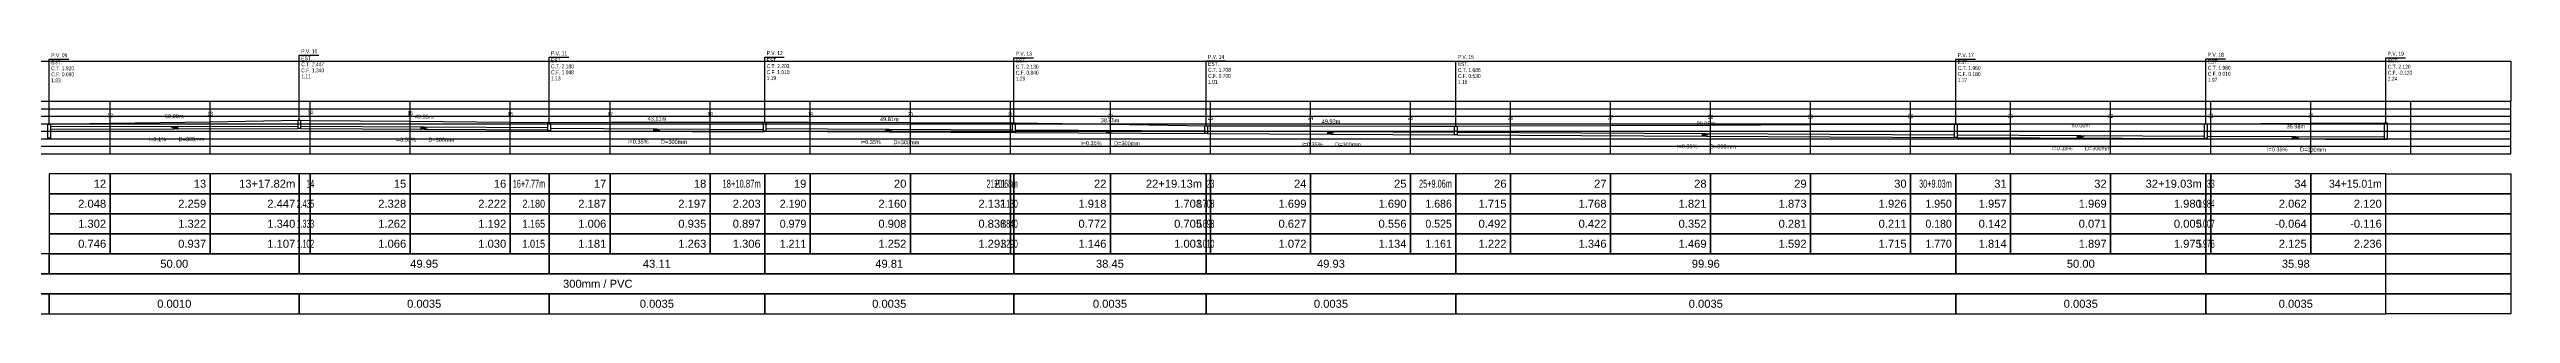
# Model space of a CAD drawing. Extents: x -160 to 364724, y -100 to 7353297.
# Drawn here: x 360404.8 to 360897, y 7350965.4 to 7351018.2 of the extents above; entities that cross this region are included whole.
import ezdxf
from ezdxf.enums import TextEntityAlignment as Align

# ---------------------------------------------------------------- set-up
doc = ezdxf.new("R2010")
doc.units = 0
doc.header["$LTSCALE"] = 5
for name, color, linetype in [('PS_IND_COMPRIMENTO', 7, 'Continuous'), ('PS_IND_DIAMETRO', 7, 'Continuous'), ('PS_IND_FLUXO', 3, 'Continuous'), ('PS_IND_INCLINACAO', 7, 'Continuous'), ('PS_PERFIL_CAIXAS', 7, 'Continuous'), ('PS_PERFIL_COTA_LIN', 7, 'Continuous'), ('PS_PERFIL_COTA_TXT', 5, 'Continuous'), ('PS_PERFIL_GRADE', 8, 'Continuous'), ('PS_PERFIL_TERRENO', 3, 'Continuous'), ('PS_PERFIL_TUBO', 7, 'Continuous'), ('PS_PONTOS_IDENTIFICACAO_LIN', 7, 'Continuous'), ('PS_PONTOS_IDENTIFICACAO_TXT', 7, 'Continuous')]:
    doc.layers.add(name, color=color, linetype=linetype)
doc.styles.get("Standard").update_dxf_attribs({"font": 'arial.ttf'})

# ---------------------------------------------------------------- blocks, each defined once
blk = doc.blocks.new('*U304')
at = {"layer": 'PS_PERFIL_GRADE', "linetype": 'Continuous'}
for p, q in [((0, 0), (0, 10.5)), ((0, 10.5), (760, 10.5)), ((20, 0), (20, 10.5)), ((40, 0), (40, 10.5)), ((60, 0), (60, 10.5)), ((80, 0), (80, 10.5)), ((100, 0), (100, 10.5)), ((120, 0), (120, 10.5)), ((140, 0), (140, 10.5)), ((160, 0), (160, 10.5)), ((180, 0), (180, 10.5)), ((200, 0), (200, 10.5)), ((220, 0), (220, 10.5)), ((240, 0), (240, 10.5)), ((260, 0), (260, 10.5)), ((280, 0), (280, 10.5)), ((300, 0), (300, 10.5)), ((320, 0), (320, 10.5)), ((340, 0), (340, 10.5)), ((360, 0), (360, 10.5)), ((380, 0), (380, 10.5)), ((400, 0), (400, 10.5)), ((420, 0), (420, 10.5)), ((440, 0), (440, 10.5)), ((460, 0), (460, 10.5)), ((480, 0), (480, 10.5)), ((500, 0), (500, 10.5)), ((520, 0), (520, 10.5)), ((540, 0), (540, 10.5)), ((560, 0), (560, 10.5)), ((580, 0), (580, 10.5)), ((600, 0), (600, 10.5)), ((620, 0), (620, 10.5)), ((640, 0), (640, 10.5)), ((660, 0), (660, 10.5)), ((680, 0), (680, 10.5)), ((700, 0), (700, 10.5)), ((720, 0), (720, 10.5)), ((740, 0), (740, 10.5)), ((760, 0), (760, 10.5)), ((0, 9), (760, 9)), ((0, 7.5), (760, 7.5)), ((0, 6), (760, 6)), ((0, 4.5), (760, 4.5)), ((0, 3), (760, 3)), ((0, 1.5), (760, 1.5)), ((0, 0), (760, 0))]:
    blk.add_line(p, q, dxfattribs=at)
blk.add_lwpolyline([(0, 10.5), (0, 18.5), (760, 18.5), (760, 10.5)], dxfattribs=at)
at = {"layer": 'PS_PERFIL_GRADE'}
for s, p in [('5', (-0.8, 10.5)), ('4', (-0.8, 9)), ('3', (-0.8, 7.5)), ('2', (-0.8, 6)), ('1', (-0.8, 4.5)), ('-1', (-0.8, 1.5)), ('-2', (-0.8, 0)), ('0', (-0.8, 3))]:
    blk.add_text(s, height=1.6, dxfattribs=at).set_placement(p, align=Align.MIDDLE_RIGHT)

msp = doc.modelspace()

# ---------------------------------------------------------------- linework, layer by layer
at = {"layer": 'PS_IND_FLUXO'}
for points in [[(360430.58, 7351002.552, 0.8, 0, 0), (360428.98, 7351002.55, 0, 0, 0)], [(360478.953, 7351002.461, 0.8, 0, 0), (360480.553, 7351002.453, 0, 0, 0)], [(360525.479, 7351002.041, 0.8, 0, 0), (360527.079, 7351002.033, 0, 0, 0)], [(360571.939, 7351001.967, 0.8, 0, 0), (360573.539, 7351001.959, 0, 0, 0)], [(360616.069, 7351001.742, 0.8, 0, 0), (360617.669, 7351001.733, 0, 0, 0)], [(360660.259, 7351001.501, 0.8, 0, 0), (360661.859, 7351001.493, 0, 0, 0)], [(360735.207, 7351001.115, 0.8, 0, 0), (360736.806, 7351001.107, 0, 0, 0)], [(360810.188, 7351000.721, 0.8, 0, 0), (360811.788, 7351000.713, 0, 0, 0)], [(360853.178, 7351000.503, 0.8, 0, 0), (360854.778, 7351000.495, 0, 0, 0)]]:
    msp.add_lwpolyline(points, format="xyseb", dxfattribs=at)
at = {"layer": 'PS_PERFIL_CAIXAS', "linetype": 'Continuous'}
for points in [[(360404.53, 7351003.233), (360405.03, 7351003.233), (360405.03, 7351000.488), (360404.53, 7351000.488)], [(360454.53, 7351004.024), (360455.03, 7351004.024), (360455.03, 7351002.363), (360454.53, 7351002.363)], [(360504.476, 7351003.623), (360504.976, 7351003.623), (360504.976, 7351001.925), (360504.476, 7351001.925)], [(360547.583, 7351003.658), (360548.083, 7351003.658), (360548.083, 7351001.868), (360547.583, 7351001.868)], [(360597.395, 7351003.548), (360597.895, 7351003.548), (360597.895, 7351001.613), (360597.395, 7351001.613)], [(360635.843, 7351002.915), (360636.343, 7351002.915), (360636.343, 7351001.403), (360635.843, 7351001.403)], [(360685.775, 7351002.882), (360686.275, 7351002.882), (360686.275, 7351001.148), (360685.775, 7351001.148)], [(360785.738, 7351003.278), (360786.238, 7351003.278), (360786.238, 7351000.623), (360785.738, 7351000.623)], [(360835.737, 7351003.323), (360836.237, 7351003.323), (360836.237, 7351000.368), (360835.737, 7351000.368)], [(360871.719, 7351003.533), (360872.219, 7351003.533), (360872.219, 7351000.173), (360871.719, 7351000.173)]]:
    msp.add_lwpolyline(points, close=True, dxfattribs=at)
at = {"layer": 'PS_PERFIL_COTA_LIN', "linetype": 'Continuous'}
for points in [[(360404.78, 7350993.353), (360404.78, 7350989.353), (360416.96, 7350989.353), (360416.96, 7350993.353)], [(360416.96, 7350993.353), (360416.96, 7350989.353), (360436.96, 7350989.353), (360436.96, 7350993.353)], [(360436.96, 7350993.353), (360436.96, 7350989.353), (360454.78, 7350989.353), (360454.78, 7350993.353)], [(360454.78, 7350993.353), (360454.78, 7350989.353), (360456.96, 7350989.353), (360456.96, 7350993.353)], [(360456.96, 7350993.353), (360456.96, 7350989.353), (360476.96, 7350989.353), (360476.96, 7350993.353)], [(360476.96, 7350993.353), (360476.96, 7350989.353), (360496.96, 7350989.353), (360496.96, 7350993.353)], [(360496.96, 7350993.353), (360496.96, 7350989.353), (360504.726, 7350989.353), (360504.726, 7350993.353)], [(360504.726, 7350993.353), (360504.726, 7350989.353), (360516.96, 7350989.353), (360516.96, 7350993.353)], [(360516.96, 7350993.353), (360516.96, 7350989.353), (360536.96, 7350989.353), (360536.96, 7350993.353)], [(360536.96, 7350993.353), (360536.96, 7350989.353), (360547.833, 7350989.353), (360547.833, 7350993.353)], [(360547.833, 7350993.353), (360547.833, 7350989.353), (360556.96, 7350989.353), (360556.96, 7350993.353)], [(360556.96, 7350993.353), (360556.96, 7350989.353), (360576.96, 7350989.353), (360576.96, 7350993.353)], [(360576.96, 7350993.353), (360576.96, 7350989.353), (360596.96, 7350989.353), (360596.96, 7350993.353)], [(360596.96, 7350993.353), (360596.96, 7350989.353), (360597.645, 7350989.353), (360597.645, 7350993.353)], [(360597.645, 7350993.353), (360597.645, 7350989.353), (360616.96, 7350989.353), (360616.96, 7350993.353)], [(360616.96, 7350993.353), (360616.96, 7350989.353), (360636.093, 7350989.353), (360636.093, 7350993.353)], [(360636.093, 7350993.353), (360636.093, 7350989.353), (360636.96, 7350989.353), (360636.96, 7350993.353)], [(360636.96, 7350993.353), (360636.96, 7350989.353), (360656.96, 7350989.353), (360656.96, 7350993.353)], [(360656.96, 7350993.353), (360656.96, 7350989.353), (360676.96, 7350989.353), (360676.96, 7350993.353)], [(360676.96, 7350993.353), (360676.96, 7350989.353), (360686.025, 7350989.353), (360686.025, 7350993.353)], [(360686.025, 7350993.353), (360686.025, 7350989.353), (360696.96, 7350989.353), (360696.96, 7350993.353)], [(360696.96, 7350993.353), (360696.96, 7350989.353), (360716.96, 7350989.353), (360716.96, 7350993.353)], [(360716.96, 7350993.353), (360716.96, 7350989.353), (360736.96, 7350989.353), (360736.96, 7350993.353)], [(360736.96, 7350993.353), (360736.96, 7350989.353), (360756.96, 7350989.353), (360756.96, 7350993.353)], [(360756.96, 7350993.353), (360756.96, 7350989.353), (360776.96, 7350989.353), (360776.96, 7350993.353)], [(360776.96, 7350993.353), (360776.96, 7350989.353), (360785.988, 7350989.353), (360785.988, 7350993.353)], [(360785.988, 7350993.353), (360785.988, 7350989.353), (360796.96, 7350989.353), (360796.96, 7350993.353)], [(360796.96, 7350993.353), (360796.96, 7350989.353), (360816.96, 7350989.353), (360816.96, 7350993.353)], [(360816.96, 7350993.353), (360816.96, 7350989.353), (360835.987, 7350989.353), (360835.987, 7350993.353)], [(360835.987, 7350993.353), (360835.987, 7350989.353), (360836.96, 7350989.353), (360836.96, 7350993.353)], [(360836.96, 7350993.353), (360836.96, 7350989.353), (360856.96, 7350989.353), (360856.96, 7350993.353)], [(360856.96, 7350993.353), (360856.96, 7350989.353), (360871.969, 7350989.353), (360871.969, 7350993.353)], [(360896.96, 7350993.353), (360896.96, 7350989.353), (360871.969, 7350989.353), (360871.969, 7350993.353)], [(360404.78, 7350989.353), (360404.78, 7350985.353), (360416.96, 7350985.353), (360416.96, 7350989.353)], [(360404.78, 7350985.353), (360404.78, 7350981.353), (360416.96, 7350981.353), (360416.96, 7350985.353)], [(360416.96, 7350989.353), (360416.96, 7350985.353), (360436.96, 7350985.353), (360436.96, 7350989.353)], [(360416.96, 7350985.353), (360416.96, 7350981.353), (360436.96, 7350981.353), (360436.96, 7350985.353)], [(360436.96, 7350989.353), (360436.96, 7350985.353), (360454.78, 7350985.353), (360454.78, 7350989.353)], [(360436.96, 7350985.353), (360436.96, 7350981.353), (360454.78, 7350981.353), (360454.78, 7350985.353)], [(360454.78, 7350989.353), (360454.78, 7350985.353), (360456.96, 7350985.353), (360456.96, 7350989.353)], [(360454.78, 7350985.353), (360454.78, 7350981.353), (360456.96, 7350981.353), (360456.96, 7350985.353)], [(360456.96, 7350989.353), (360456.96, 7350985.353), (360476.96, 7350985.353), (360476.96, 7350989.353)], [(360456.96, 7350985.353), (360456.96, 7350981.353), (360476.96, 7350981.353), (360476.96, 7350985.353)], [(360476.96, 7350989.353), (360476.96, 7350985.353), (360496.96, 7350985.353), (360496.96, 7350989.353)], [(360476.96, 7350985.353), (360476.96, 7350981.353), (360496.96, 7350981.353), (360496.96, 7350985.353)], [(360496.96, 7350989.353), (360496.96, 7350985.353), (360504.726, 7350985.353), (360504.726, 7350989.353)], [(360496.96, 7350985.353), (360496.96, 7350981.353), (360504.726, 7350981.353), (360504.726, 7350985.353)], [(360504.726, 7350989.353), (360504.726, 7350985.353), (360516.96, 7350985.353), (360516.96, 7350989.353)], [(360504.726, 7350985.353), (360504.726, 7350981.353), (360516.96, 7350981.353), (360516.96, 7350985.353)], [(360516.96, 7350989.353), (360516.96, 7350985.353), (360536.96, 7350985.353), (360536.96, 7350989.353)], [(360516.96, 7350985.353), (360516.96, 7350981.353), (360536.96, 7350981.353), (360536.96, 7350985.353)], [(360536.96, 7350989.353), (360536.96, 7350985.353), (360547.833, 7350985.353), (360547.833, 7350989.353)], [(360536.96, 7350985.353), (360536.96, 7350981.353), (360547.833, 7350981.353), (360547.833, 7350985.353)], [(360547.833, 7350989.353), (360547.833, 7350985.353), (360556.96, 7350985.353), (360556.96, 7350989.353)], [(360547.833, 7350985.353), (360547.833, 7350981.353), (360556.96, 7350981.353), (360556.96, 7350985.353)], [(360556.96, 7350989.353), (360556.96, 7350985.353), (360576.96, 7350985.353), (360576.96, 7350989.353)], [(360556.96, 7350985.353), (360556.96, 7350981.353), (360576.96, 7350981.353), (360576.96, 7350985.353)], [(360576.96, 7350989.353), (360576.96, 7350985.353), (360596.96, 7350985.353), (360596.96, 7350989.353)], [(360576.96, 7350985.353), (360576.96, 7350981.353), (360596.96, 7350981.353), (360596.96, 7350985.353)], [(360596.96, 7350989.353), (360596.96, 7350985.353), (360597.645, 7350985.353), (360597.645, 7350989.353)], [(360596.96, 7350985.353), (360596.96, 7350981.353), (360597.645, 7350981.353), (360597.645, 7350985.353)], [(360597.645, 7350989.353), (360597.645, 7350985.353), (360616.96, 7350985.353), (360616.96, 7350989.353)], [(360597.645, 7350985.353), (360597.645, 7350981.353), (360616.96, 7350981.353), (360616.96, 7350985.353)], [(360616.96, 7350989.353), (360616.96, 7350985.353), (360636.093, 7350985.353), (360636.093, 7350989.353)], [(360616.96, 7350985.353), (360616.96, 7350981.353), (360636.093, 7350981.353), (360636.093, 7350985.353)], [(360636.093, 7350989.353), (360636.093, 7350985.353), (360636.96, 7350985.353), (360636.96, 7350989.353)], [(360636.093, 7350985.353), (360636.093, 7350981.353), (360636.96, 7350981.353), (360636.96, 7350985.353)], [(360636.96, 7350989.353), (360636.96, 7350985.353), (360656.96, 7350985.353), (360656.96, 7350989.353)], [(360636.96, 7350985.353), (360636.96, 7350981.353), (360656.96, 7350981.353), (360656.96, 7350985.353)], [(360656.96, 7350989.353), (360656.96, 7350985.353), (360676.96, 7350985.353), (360676.96, 7350989.353)], [(360656.96, 7350985.353), (360656.96, 7350981.353), (360676.96, 7350981.353), (360676.96, 7350985.353)], [(360676.96, 7350989.353), (360676.96, 7350985.353), (360686.025, 7350985.353), (360686.025, 7350989.353)], [(360676.96, 7350985.353), (360676.96, 7350981.353), (360686.025, 7350981.353), (360686.025, 7350985.353)], [(360686.025, 7350989.353), (360686.025, 7350985.353), (360696.96, 7350985.353), (360696.96, 7350989.353)], [(360686.025, 7350985.353), (360686.025, 7350981.353), (360696.96, 7350981.353), (360696.96, 7350985.353)], [(360696.96, 7350989.353), (360696.96, 7350985.353), (360716.96, 7350985.353), (360716.96, 7350989.353)], [(360696.96, 7350985.353), (360696.96, 7350981.353), (360716.96, 7350981.353), (360716.96, 7350985.353)], [(360716.96, 7350989.353), (360716.96, 7350985.353), (360736.96, 7350985.353), (360736.96, 7350989.353)], [(360716.96, 7350985.353), (360716.96, 7350981.353), (360736.96, 7350981.353), (360736.96, 7350985.353)], [(360736.96, 7350989.353), (360736.96, 7350985.353), (360756.96, 7350985.353), (360756.96, 7350989.353)], [(360736.96, 7350985.353), (360736.96, 7350981.353), (360756.96, 7350981.353), (360756.96, 7350985.353)], [(360756.96, 7350989.353), (360756.96, 7350985.353), (360776.96, 7350985.353), (360776.96, 7350989.353)], [(360756.96, 7350985.353), (360756.96, 7350981.353), (360776.96, 7350981.353), (360776.96, 7350985.353)], [(360776.96, 7350989.353), (360776.96, 7350985.353), (360785.988, 7350985.353), (360785.988, 7350989.353)], [(360776.96, 7350985.353), (360776.96, 7350981.353), (360785.988, 7350981.353), (360785.988, 7350985.353)], [(360785.988, 7350989.353), (360785.988, 7350985.353), (360796.96, 7350985.353), (360796.96, 7350989.353)], [(360785.988, 7350985.353), (360785.988, 7350981.353), (360796.96, 7350981.353), (360796.96, 7350985.353)], [(360796.96, 7350989.353), (360796.96, 7350985.353), (360816.96, 7350985.353), (360816.96, 7350989.353)], [(360796.96, 7350985.353), (360796.96, 7350981.353), (360816.96, 7350981.353), (360816.96, 7350985.353)], [(360816.96, 7350989.353), (360816.96, 7350985.353), (360835.987, 7350985.353), (360835.987, 7350989.353)], [(360816.96, 7350985.353), (360816.96, 7350981.353), (360835.987, 7350981.353), (360835.987, 7350985.353)], [(360835.987, 7350989.353), (360835.987, 7350985.353), (360836.96, 7350985.353), (360836.96, 7350989.353)], [(360835.987, 7350985.353), (360835.987, 7350981.353), (360836.96, 7350981.353), (360836.96, 7350985.353)], [(360836.96, 7350989.353), (360836.96, 7350985.353), (360856.96, 7350985.353), (360856.96, 7350989.353)], [(360836.96, 7350985.353), (360836.96, 7350981.353), (360856.96, 7350981.353), (360856.96, 7350985.353)], [(360856.96, 7350989.353), (360856.96, 7350985.353), (360871.969, 7350985.353), (360871.969, 7350989.353)], [(360856.96, 7350985.353), (360856.96, 7350981.353), (360871.969, 7350981.353), (360871.969, 7350985.353)], [(360896.96, 7350989.353), (360896.96, 7350985.353), (360871.969, 7350985.353), (360871.969, 7350989.353)], [(360896.96, 7350985.353), (360896.96, 7350981.353), (360871.969, 7350981.353), (360871.969, 7350985.353)], [(360404.78, 7350981.353), (360404.78, 7350977.353), (360416.96, 7350977.353), (360416.96, 7350981.353)], [(360416.96, 7350981.353), (360416.96, 7350977.353), (360436.96, 7350977.353), (360436.96, 7350981.353)], [(360436.96, 7350981.353), (360436.96, 7350977.353), (360454.78, 7350977.353), (360454.78, 7350981.353)], [(360454.78, 7350981.353), (360454.78, 7350977.353), (360456.96, 7350977.353), (360456.96, 7350981.353)], [(360456.96, 7350981.353), (360456.96, 7350977.353), (360476.96, 7350977.353), (360476.96, 7350981.353)], [(360476.96, 7350981.353), (360476.96, 7350977.353), (360496.96, 7350977.353), (360496.96, 7350981.353)], [(360496.96, 7350981.353), (360496.96, 7350977.353), (360504.726, 7350977.353), (360504.726, 7350981.353)], [(360504.726, 7350981.353), (360504.726, 7350977.353), (360516.96, 7350977.353), (360516.96, 7350981.353)], [(360516.96, 7350981.353), (360516.96, 7350977.353), (360536.96, 7350977.353), (360536.96, 7350981.353)], [(360536.96, 7350981.353), (360536.96, 7350977.353), (360547.833, 7350977.353), (360547.833, 7350981.353)], [(360547.833, 7350981.353), (360547.833, 7350977.353), (360556.96, 7350977.353), (360556.96, 7350981.353)], [(360556.96, 7350981.353), (360556.96, 7350977.353), (360576.96, 7350977.353), (360576.96, 7350981.353)], [(360576.96, 7350981.353), (360576.96, 7350977.353), (360596.96, 7350977.353), (360596.96, 7350981.353)], [(360596.96, 7350981.353), (360596.96, 7350977.353), (360597.645, 7350977.353), (360597.645, 7350981.353)], [(360597.645, 7350981.353), (360597.645, 7350977.353), (360616.96, 7350977.353), (360616.96, 7350981.353)], [(360616.96, 7350981.353), (360616.96, 7350977.353), (360636.093, 7350977.353), (360636.093, 7350981.353)], [(360636.093, 7350981.353), (360636.093, 7350977.353), (360636.96, 7350977.353), (360636.96, 7350981.353)], [(360636.96, 7350981.353), (360636.96, 7350977.353), (360656.96, 7350977.353), (360656.96, 7350981.353)], [(360656.96, 7350981.353), (360656.96, 7350977.353), (360676.96, 7350977.353), (360676.96, 7350981.353)], [(360676.96, 7350981.353), (360676.96, 7350977.353), (360686.025, 7350977.353), (360686.025, 7350981.353)], [(360686.025, 7350981.353), (360686.025, 7350977.353), (360696.96, 7350977.353), (360696.96, 7350981.353)], [(360696.96, 7350981.353), (360696.96, 7350977.353), (360716.96, 7350977.353), (360716.96, 7350981.353)], [(360716.96, 7350981.353), (360716.96, 7350977.353), (360736.96, 7350977.353), (360736.96, 7350981.353)], [(360736.96, 7350981.353), (360736.96, 7350977.353), (360756.96, 7350977.353), (360756.96, 7350981.353)], [(360756.96, 7350981.353), (360756.96, 7350977.353), (360776.96, 7350977.353), (360776.96, 7350981.353)], [(360776.96, 7350981.353), (360776.96, 7350977.353), (360785.988, 7350977.353), (360785.988, 7350981.353)], [(360785.988, 7350981.353), (360785.988, 7350977.353), (360796.96, 7350977.353), (360796.96, 7350981.353)], [(360796.96, 7350981.353), (360796.96, 7350977.353), (360816.96, 7350977.353), (360816.96, 7350981.353)], [(360816.96, 7350981.353), (360816.96, 7350977.353), (360835.987, 7350977.353), (360835.987, 7350981.353)], [(360835.987, 7350981.353), (360835.987, 7350977.353), (360836.96, 7350977.353), (360836.96, 7350981.353)], [(360836.96, 7350981.353), (360836.96, 7350977.353), (360856.96, 7350977.353), (360856.96, 7350981.353)], [(360856.96, 7350981.353), (360856.96, 7350977.353), (360871.969, 7350977.353), (360871.969, 7350981.353)], [(360896.96, 7350981.353), (360896.96, 7350977.353), (360871.969, 7350977.353), (360871.969, 7350981.353)], [(360355.805, 7350977.353), (360355.805, 7350973.353), (360404.78, 7350973.353), (360404.78, 7350977.353)], [(360404.78, 7350977.353), (360404.78, 7350973.353), (360454.78, 7350973.353), (360454.78, 7350977.353)], [(360454.78, 7350977.353), (360454.78, 7350973.353), (360504.726, 7350973.353), (360504.726, 7350977.353)], [(360504.726, 7350977.353), (360504.726, 7350973.353), (360547.833, 7350973.353), (360547.833, 7350977.353)], [(360547.833, 7350977.353), (360547.833, 7350973.353), (360597.645, 7350973.353), (360597.645, 7350977.353)], [(360597.645, 7350977.353), (360597.645, 7350973.353), (360636.093, 7350973.353), (360636.093, 7350977.353)], [(360636.093, 7350977.353), (360636.093, 7350973.353), (360686.025, 7350973.353), (360686.025, 7350977.353)], [(360686.025, 7350977.353), (360686.025, 7350973.353), (360785.988, 7350973.353), (360785.988, 7350977.353)], [(360785.988, 7350977.353), (360785.988, 7350973.353), (360835.987, 7350973.353), (360835.987, 7350977.353)], [(360835.987, 7350977.353), (360835.987, 7350973.353), (360871.969, 7350973.353), (360871.969, 7350977.353)], [(360896.96, 7350977.353), (360896.96, 7350973.353), (360871.969, 7350973.353), (360871.969, 7350977.353)], [(360156.96, 7350973.353), (360156.96, 7350969.353), (360871.969, 7350969.353), (360871.969, 7350973.353)], [(360896.96, 7350973.353), (360896.96, 7350969.353), (360871.969, 7350969.353), (360871.969, 7350973.353)], [(360355.805, 7350969.353), (360355.805, 7350965.353), (360404.78, 7350965.353), (360404.78, 7350969.353)], [(360404.78, 7350969.353), (360404.78, 7350965.353), (360454.78, 7350965.353), (360454.78, 7350969.353)], [(360454.78, 7350969.353), (360454.78, 7350965.353), (360504.726, 7350965.353), (360504.726, 7350969.353)], [(360504.726, 7350969.353), (360504.726, 7350965.353), (360547.833, 7350965.353), (360547.833, 7350969.353)], [(360547.833, 7350969.353), (360547.833, 7350965.353), (360597.645, 7350965.353), (360597.645, 7350969.353)], [(360597.645, 7350969.353), (360597.645, 7350965.353), (360636.093, 7350965.353), (360636.093, 7350969.353)], [(360636.093, 7350969.353), (360636.093, 7350965.353), (360686.025, 7350965.353), (360686.025, 7350969.353)], [(360686.025, 7350969.353), (360686.025, 7350965.353), (360785.988, 7350965.353), (360785.988, 7350969.353)], [(360785.988, 7350969.353), (360785.988, 7350965.353), (360835.987, 7350965.353), (360835.987, 7350969.353)], [(360835.987, 7350969.353), (360835.987, 7350965.353), (360871.969, 7350965.353), (360871.969, 7350969.353)], [(360896.96, 7350969.353), (360896.96, 7350965.353), (360871.969, 7350965.353), (360871.969, 7350969.353)]]:
    msp.add_lwpolyline(points, close=True, dxfattribs=at)
for points in [[(360416.96, 7350977.353), (360436.96, 7350977.353)], [(360454.78, 7350977.353), (360456.96, 7350977.353)], [(360456.96, 7350977.353), (360476.96, 7350977.353)], [(360476.96, 7350977.353), (360496.96, 7350977.353)], [(360496.96, 7350977.353), (360504.726, 7350977.353)], [(360516.96, 7350977.353), (360536.96, 7350977.353)], [(360536.96, 7350977.353), (360547.833, 7350977.353)], [(360556.96, 7350977.353), (360576.96, 7350977.353)], [(360576.96, 7350977.353), (360596.96, 7350977.353)], [(360597.645, 7350977.353), (360616.96, 7350977.353)], [(360616.96, 7350977.353), (360636.093, 7350977.353)], [(360636.96, 7350977.353), (360656.96, 7350977.353)], [(360656.96, 7350977.353), (360676.96, 7350977.353)], [(360676.96, 7350977.353), (360686.025, 7350977.353)], [(360696.96, 7350977.353), (360716.96, 7350977.353)], [(360716.96, 7350977.353), (360736.96, 7350977.353)], [(360736.96, 7350977.353), (360756.96, 7350977.353)], [(360756.96, 7350977.353), (360776.96, 7350977.353)], [(360785.988, 7350977.353), (360796.96, 7350977.353)], [(360796.96, 7350977.353), (360816.96, 7350977.353)], [(360816.96, 7350977.353), (360835.987, 7350977.353)], [(360836.96, 7350977.353), (360856.96, 7350977.353)], [(360856.96, 7350977.353), (360871.969, 7350977.353)], [(360404.78, 7350973.353), (360416.96, 7350973.353)], [(360416.96, 7350973.353), (360436.96, 7350973.353)], [(360416.96, 7350973.353), (360436.96, 7350973.353)], [(360436.96, 7350973.353), (360454.78, 7350973.353)], [(360454.78, 7350973.353), (360456.96, 7350973.353)], [(360454.78, 7350973.353), (360456.96, 7350973.353)], [(360456.96, 7350973.353), (360476.96, 7350973.353)], [(360456.96, 7350973.353), (360476.96, 7350973.353)], [(360476.96, 7350973.353), (360496.96, 7350973.353)], [(360476.96, 7350973.353), (360496.96, 7350973.353)], [(360496.96, 7350973.353), (360504.726, 7350973.353)], [(360496.96, 7350973.353), (360504.726, 7350973.353)], [(360504.726, 7350973.353), (360516.96, 7350973.353)], [(360516.96, 7350973.353), (360536.96, 7350973.353)], [(360516.96, 7350973.353), (360536.96, 7350973.353)], [(360536.96, 7350973.353), (360547.833, 7350973.353)], [(360536.96, 7350973.353), (360547.833, 7350973.353)], [(360547.833, 7350973.353), (360556.96, 7350973.353)], [(360556.96, 7350973.353), (360576.96, 7350973.353)], [(360556.96, 7350973.353), (360576.96, 7350973.353)], [(360576.96, 7350973.353), (360596.96, 7350973.353)], [(360576.96, 7350973.353), (360596.96, 7350973.353)], [(360596.96, 7350973.353), (360597.645, 7350973.353)], [(360597.645, 7350973.353), (360616.96, 7350973.353)], [(360597.645, 7350973.353), (360616.96, 7350973.353)], [(360616.96, 7350973.353), (360636.093, 7350973.353)], [(360616.96, 7350973.353), (360636.093, 7350973.353)], [(360636.093, 7350973.353), (360636.96, 7350973.353)], [(360636.96, 7350973.353), (360656.96, 7350973.353)], [(360636.96, 7350973.353), (360656.96, 7350973.353)], [(360656.96, 7350973.353), (360676.96, 7350973.353)], [(360656.96, 7350973.353), (360676.96, 7350973.353)], [(360676.96, 7350973.353), (360686.025, 7350973.353)], [(360676.96, 7350973.353), (360686.025, 7350973.353)], [(360686.025, 7350973.353), (360696.96, 7350973.353)], [(360696.96, 7350973.353), (360716.96, 7350973.353)], [(360696.96, 7350973.353), (360716.96, 7350973.353)], [(360716.96, 7350973.353), (360736.96, 7350973.353)], [(360716.96, 7350973.353), (360736.96, 7350973.353)], [(360736.96, 7350973.353), (360756.96, 7350973.353)], [(360736.96, 7350973.353), (360756.96, 7350973.353)], [(360756.96, 7350973.353), (360776.96, 7350973.353)], [(360756.96, 7350973.353), (360776.96, 7350973.353)], [(360776.96, 7350973.353), (360785.988, 7350973.353)], [(360785.988, 7350973.353), (360796.96, 7350973.353)], [(360785.988, 7350973.353), (360796.96, 7350973.353)], [(360796.96, 7350973.353), (360816.96, 7350973.353)], [(360796.96, 7350973.353), (360816.96, 7350973.353)], [(360816.96, 7350973.353), (360835.987, 7350973.353)], [(360816.96, 7350973.353), (360835.987, 7350973.353)], [(360836.96, 7350973.353), (360856.96, 7350973.353)], [(360836.96, 7350973.353), (360856.96, 7350973.353)], [(360856.96, 7350973.353), (360871.969, 7350973.353)], [(360856.96, 7350973.353), (360871.969, 7350973.353)], [(360404.78, 7350969.353), (360416.96, 7350969.353)], [(360416.96, 7350969.353), (360436.96, 7350969.353)], [(360416.96, 7350969.353), (360436.96, 7350969.353)], [(360416.96, 7350965.353), (360436.96, 7350965.353)], [(360436.96, 7350969.353), (360454.78, 7350969.353)], [(360454.78, 7350969.353), (360456.96, 7350969.353)], [(360454.78, 7350969.353), (360456.96, 7350969.353)], [(360454.78, 7350965.353), (360456.96, 7350965.353)], [(360456.96, 7350969.353), (360476.96, 7350969.353)], [(360456.96, 7350969.353), (360476.96, 7350969.353)], [(360456.96, 7350965.353), (360476.96, 7350965.353)], [(360476.96, 7350969.353), (360496.96, 7350969.353)], [(360476.96, 7350969.353), (360496.96, 7350969.353)], [(360476.96, 7350965.353), (360496.96, 7350965.353)], [(360496.96, 7350969.353), (360504.726, 7350969.353)], [(360496.96, 7350969.353), (360504.726, 7350969.353)], [(360496.96, 7350965.353), (360504.726, 7350965.353)], [(360504.726, 7350969.353), (360516.96, 7350969.353)], [(360516.96, 7350969.353), (360536.96, 7350969.353)], [(360516.96, 7350969.353), (360536.96, 7350969.353)], [(360516.96, 7350965.353), (360536.96, 7350965.353)], [(360536.96, 7350969.353), (360547.833, 7350969.353)], [(360536.96, 7350969.353), (360547.833, 7350969.353)], [(360536.96, 7350965.353), (360547.833, 7350965.353)], [(360547.833, 7350969.353), (360556.96, 7350969.353)], [(360556.96, 7350969.353), (360576.96, 7350969.353)], [(360556.96, 7350969.353), (360576.96, 7350969.353)], [(360556.96, 7350965.353), (360576.96, 7350965.353)], [(360576.96, 7350969.353), (360596.96, 7350969.353)], [(360576.96, 7350969.353), (360596.96, 7350969.353)], [(360576.96, 7350965.353), (360596.96, 7350965.353)], [(360596.96, 7350969.353), (360597.645, 7350969.353)], [(360597.645, 7350969.353), (360616.96, 7350969.353)], [(360597.645, 7350969.353), (360616.96, 7350969.353)], [(360597.645, 7350965.353), (360616.96, 7350965.353)], [(360616.96, 7350969.353), (360636.093, 7350969.353)], [(360616.96, 7350969.353), (360636.093, 7350969.353)], [(360616.96, 7350965.353), (360636.093, 7350965.353)], [(360636.093, 7350969.353), (360636.96, 7350969.353)], [(360636.96, 7350969.353), (360656.96, 7350969.353)], [(360636.96, 7350969.353), (360656.96, 7350969.353)], [(360636.96, 7350965.353), (360656.96, 7350965.353)], [(360656.96, 7350969.353), (360676.96, 7350969.353)], [(360656.96, 7350969.353), (360676.96, 7350969.353)], [(360656.96, 7350965.353), (360676.96, 7350965.353)], [(360676.96, 7350969.353), (360686.025, 7350969.353)], [(360676.96, 7350969.353), (360686.025, 7350969.353)], [(360676.96, 7350965.353), (360686.025, 7350965.353)], [(360686.025, 7350969.353), (360696.96, 7350969.353)], [(360696.96, 7350969.353), (360716.96, 7350969.353)], [(360696.96, 7350969.353), (360716.96, 7350969.353)], [(360696.96, 7350965.353), (360716.96, 7350965.353)], [(360716.96, 7350969.353), (360736.96, 7350969.353)], [(360716.96, 7350969.353), (360736.96, 7350969.353)], [(360716.96, 7350965.353), (360736.96, 7350965.353)], [(360736.96, 7350969.353), (360756.96, 7350969.353)], [(360736.96, 7350969.353), (360756.96, 7350969.353)], [(360736.96, 7350965.353), (360756.96, 7350965.353)], [(360756.96, 7350969.353), (360776.96, 7350969.353)], [(360756.96, 7350969.353), (360776.96, 7350969.353)], [(360756.96, 7350965.353), (360776.96, 7350965.353)], [(360776.96, 7350969.353), (360785.988, 7350969.353)], [(360785.988, 7350969.353), (360796.96, 7350969.353)], [(360785.988, 7350969.353), (360796.96, 7350969.353)], [(360785.988, 7350965.353), (360796.96, 7350965.353)], [(360796.96, 7350969.353), (360816.96, 7350969.353)], [(360796.96, 7350969.353), (360816.96, 7350969.353)], [(360796.96, 7350965.353), (360816.96, 7350965.353)], [(360816.96, 7350969.353), (360835.987, 7350969.353)], [(360816.96, 7350969.353), (360835.987, 7350969.353)], [(360816.96, 7350965.353), (360835.987, 7350965.353)], [(360836.96, 7350969.353), (360856.96, 7350969.353)], [(360836.96, 7350969.353), (360856.96, 7350969.353)], [(360836.96, 7350965.353), (360856.96, 7350965.353)], [(360856.96, 7350969.353), (360871.969, 7350969.353)], [(360856.96, 7350969.353), (360871.969, 7350969.353)], [(360856.96, 7350965.353), (360871.969, 7350965.353)]]:
    msp.add_lwpolyline(points, dxfattribs=at)
at = {"layer": 'PS_PERFIL_TERRENO', "linetype": 'Continuous'}
msp.add_lwpolyline([(360404.78, 7351003.233), (360404.78, 7351003.233), (360404.78, 7351003.233), (360404.78, 7351003.233), (360416.96, 7351003.426), (360416.96, 7351003.426), (360436.96, 7351003.742), (360436.96, 7351003.742), (360454.78, 7351004.024), (360454.78, 7351004.024), (360454.78, 7351004.024), (360454.78, 7351004.024), (360454.78, 7351004.024), (360456.96, 7351004.007), (360456.96, 7351004.007), (360476.96, 7351003.846), (360476.96, 7351003.846), (360496.96, 7351003.686), (360496.96, 7351003.686), (360504.726, 7351003.623), (360504.726, 7351003.623), (360504.726, 7351003.623), (360504.726, 7351003.623), (360504.726, 7351003.623), (360516.96, 7351003.633), (360516.96, 7351003.633), (360536.96, 7351003.649), (360536.96, 7351003.649), (360547.833, 7351003.658), (360547.833, 7351003.658), (360547.833, 7351003.658), (360547.833, 7351003.658), (360547.833, 7351003.658), (360556.96, 7351003.638), (360556.96, 7351003.638), (360576.96, 7351003.594), (360576.96, 7351003.594), (360596.96, 7351003.55), (360596.96, 7351003.55), (360597.645, 7351003.548), (360597.645, 7351003.548), (360597.645, 7351003.548), (360597.645, 7351003.548), (360597.645, 7351003.548), (360616.96, 7351003.23), (360616.96, 7351003.23), (360636.093, 7351002.915), (360636.093, 7351002.915), (360636.093, 7351002.915), (360636.093, 7351002.915), (360636.093, 7351002.915), (360636.96, 7351002.915), (360636.96, 7351002.915), (360656.96, 7351002.902), (360656.96, 7351002.902), (360676.96, 7351002.888), (360676.96, 7351002.888), (360686.025, 7351002.882), (360686.025, 7351002.882), (360686.025, 7351002.882), (360686.025, 7351002.882), (360686.025, 7351002.882), (360696.96, 7351002.926), (360696.96, 7351002.926), (360716.96, 7351003.005), (360716.96, 7351003.005), (360736.96, 7351003.084), (360736.96, 7351003.084), (360756.96, 7351003.163), (360756.96, 7351003.163), (360776.96, 7351003.243), (360776.96, 7351003.243), (360785.988, 7351003.278), (360785.988, 7351003.278), (360785.988, 7351003.278), (360785.988, 7351003.278), (360785.988, 7351003.278), (360796.96, 7351003.288), (360796.96, 7351003.288), (360816.96, 7351003.306), (360816.96, 7351003.306), (360835.987, 7351003.323), (360835.987, 7351003.323), (360835.987, 7351003.323), (360835.987, 7351003.323), (360835.987, 7351003.323), (360836.96, 7351003.329), (360836.96, 7351003.329), (360856.96, 7351003.446), (360856.96, 7351003.446), (360871.969, 7351003.533), (360871.969, 7351003.533), (360871.969, 7351003.533)], dxfattribs=at)
at = {"layer": 'PS_PERFIL_TUBO', "linetype": 'Continuous'}
for points in [[(360405.03, 7351002.288), (360454.53, 7351002.363), (360454.53, 7351002.813), (360405.03, 7351002.738)], [(360455.03, 7351002.363), (360504.476, 7351002.101), (360504.476, 7351002.551), (360455.03, 7351002.813)], [(360504.976, 7351001.925), (360547.583, 7351001.699), (360547.583, 7351002.149), (360504.976, 7351002.375)], [(360548.083, 7351001.868), (360597.395, 7351001.607), (360597.395, 7351002.057), (360548.083, 7351002.318)], [(360597.895, 7351001.613), (360635.843, 7351001.411), (360635.843, 7351001.861), (360597.895, 7351002.063)], [(360636.343, 7351001.403), (360685.775, 7351001.141), (360685.775, 7351001.591), (360636.343, 7351001.853)], [(360686.275, 7351001.148), (360785.738, 7351000.623), (360785.738, 7351001.073), (360686.275, 7351001.598)], [(360786.238, 7351000.623), (360835.737, 7351000.361), (360835.737, 7351000.811), (360786.238, 7351001.073)], [(360836.237, 7351000.368), (360871.719, 7351000.179), (360871.719, 7351000.629), (360836.237, 7351000.818)]]:
    msp.add_lwpolyline(points, close=True, dxfattribs=at)
at = {"layer": 'PS_PONTOS_IDENTIFICACAO_LIN', "linetype": 'Continuous'}
for points in [[(360404.78, 7351003.233), (360404.78, 7351016.233), (360408.7, 7351016.233)], [(360454.78, 7351004.024), (360454.78, 7351017.024), (360458.7, 7351017.024)], [(360504.726, 7351003.623), (360504.726, 7351016.623), (360508.646, 7351016.623)], [(360547.833, 7351003.658), (360547.833, 7351016.658), (360551.753, 7351016.658)], [(360597.645, 7351003.548), (360597.645, 7351016.548), (360601.565, 7351016.548)], [(360636.093, 7351002.915), (360636.093, 7351015.915), (360640.013, 7351015.915)], [(360686.025, 7351002.882), (360686.025, 7351015.882), (360689.945, 7351015.882)], [(360785.988, 7351003.278), (360785.988, 7351016.278), (360789.908, 7351016.278)], [(360835.987, 7351003.323), (360835.987, 7351016.323), (360839.907, 7351016.323)], [(360871.969, 7351003.533), (360871.969, 7351016.533), (360875.889, 7351016.533)]]:
    msp.add_lwpolyline(points, dxfattribs=at)

# ---------------------------------------------------------------- block references
at = {"layer": 'PS_PERFIL_GRADE'}
msp.add_blockref('*U304', (360136.96, 7350997.353), dxfattribs=at)

# ---------------------------------------------------------------- texts
at = {"layer": 'PS_IND_COMPRIMENTO', "width": 0.8}
for s, rotation, p in [('50.00m', 0.08681, (360429.777, 7351004.851)), ('49.95m', 359.69583, (360479.765, 7351004.757)), ('43.11m', 359.69542, (360526.291, 7351004.337)), ('49.81m', 359.69674, (360572.751, 7351004.263)), ('38.45m', 359.69426, (360616.881, 7351004.037)), ('49.93m', 359.69574, (360661.071, 7351003.797)), ('99.96m', 359.69758, (360736.019, 7351003.411)), ('50.00m', 359.69615, (360811, 7351003.017)), ('35.98m', 359.69481, (360853.99, 7351002.799))]:
    msp.add_text(s, height=0.8, rotation=rotation, dxfattribs=at).set_placement(p, align=Align.MIDDLE_CENTER)
at = {"layer": 'PS_IND_DIAMETRO', "width": 0.8}
for rotation, p in [(0.08681, (360433.224, 7351000.256)), (359.69583, (360483.181, 7351000.139)), (359.69542, (360529.707, 7350999.719)), (359.69674, (360576.166, 7350999.645)), (359.69426, (360620.296, 7350999.419)), (359.69574, (360664.486, 7350999.179)), (359.69758, (360739.434, 7350998.793)), (359.69615, (360814.415, 7350998.399)), (359.69481, (360857.406, 7350998.181))]:
    msp.add_text('D=300mm', height=0.8, rotation=rotation, dxfattribs=at).set_placement(p, align=Align.MIDDLE_CENTER)
at = {"layer": 'PS_IND_INCLINACAO', "width": 0.8}
for s, rotation, p in [('i=0.1%', 0.08681, (360426.424, 7351000.246)), ('i=0.35%', 359.69583, (360476.061, 7351000.177)), ('i=0.35%', 359.69542, (360522.587, 7350999.757)), ('i=0.35%', 359.69674, (360569.046, 7350999.682)), ('i=0.35%', 359.69426, (360613.176, 7350999.457)), ('i=0.35%', 359.69574, (360657.367, 7350999.217)), ('i=0.35%', 359.69758, (360732.314, 7350998.83)), ('i=0.35%', 359.69615, (360807.295, 7350998.437)), ('i=0.35%', 359.69481, (360850.286, 7350998.219))]:
    msp.add_text(s, height=0.8, rotation=rotation, dxfattribs=at).set_placement(p, align=Align.MIDDLE_CENTER)
at = {"layer": 'PS_PERFIL_COTA_TXT'}
for s, p in [('12', (360416.16, 7350991.353)), ('13', (360436.16, 7350991.353)), ('13+17.82m', (360453.98, 7350991.353)), ('15', (360476.16, 7350991.353)), ('16', (360496.16, 7350991.353)), ('17', (360516.16, 7350991.353)), ('18', (360536.16, 7350991.353)), ('19', (360556.16, 7350991.353)), ('20', (360576.16, 7350991.353)), ('21', (360596.16, 7350991.353)), ('22', (360616.16, 7350991.353)), ('22+19.13m', (360635.293, 7350991.353)), ('24', (360656.16, 7350991.353)), ('25', (360676.16, 7350991.353)), ('26', (360696.16, 7350991.353)), ('27', (360716.16, 7350991.353)), ('28', (360736.16, 7350991.353)), ('29', (360756.16, 7350991.353)), ('30', (360776.16, 7350991.353)), ('31', (360796.16, 7350991.353)), ('32', (360816.16, 7350991.353)), ('32+19.03m', (360835.187, 7350991.353)), ('34', (360856.16, 7350991.353)), ('2.048', (360416.16, 7350987.353)), ('2.259', (360436.16, 7350987.353)), ('2.447', (360453.98, 7350987.353)), ('2.328', (360476.16, 7350987.353)), ('2.222', (360496.16, 7350987.353)), ('2.187', (360516.16, 7350987.353)), ('2.197', (360536.16, 7350987.353)), ('2.203', (360547.033, 7350987.353)), ('2.160', (360576.16, 7350987.353)), ('2.131', (360596.16, 7350987.353)), ('1.918', (360616.16, 7350987.353)), ('1.708', (360635.293, 7350987.353)), ('1.699', (360656.16, 7350987.353)), ('1.690', (360676.16, 7350987.353)), ('1.715', (360696.16, 7350987.353)), ('1.768', (360716.16, 7350987.353)), ('1.821', (360736.16, 7350987.353)), ('1.873', (360756.16, 7350987.353)), ('1.926', (360776.16, 7350987.353)), ('1.957', (360796.16, 7350987.353)), ('1.969', (360816.16, 7350987.353)), ('1.980', (360835.187, 7350987.353)), ('2.062', (360856.16, 7350987.353)), ('2.120', (360871.169, 7350987.353)), ('0.746', (360416.16, 7350979.353)), ('1.302', (360416.16, 7350983.353)), ('0.937', (360436.16, 7350979.353)), ('1.322', (360436.16, 7350983.353)), ('1.340', (360453.98, 7350983.353)), ('1.107', (360453.98, 7350979.353)), ('1.262', (360476.16, 7350983.353)), ('1.066', (360476.16, 7350979.353)), ('1.192', (360496.16, 7350983.353)), ('1.030', (360496.16, 7350979.353)), ('1.006', (360516.16, 7350983.353)), ('1.181', (360516.16, 7350979.353)), ('0.935', (360536.16, 7350983.353)), ('1.263', (360536.16, 7350979.353)), ('0.897', (360547.033, 7350983.353)), ('1.306', (360547.033, 7350979.353)), ('0.908', (360576.16, 7350983.353)), ('1.252', (360576.16, 7350979.353)), ('0.838', (360596.16, 7350983.353)), ('1.293', (360596.16, 7350979.353)), ('0.772', (360616.16, 7350983.353)), ('1.146', (360616.16, 7350979.353)), ('0.705', (360635.293, 7350983.353)), ('1.003', (360635.293, 7350979.353)), ('0.627', (360656.16, 7350983.353)), ('1.072', (360656.16, 7350979.353)), ('0.556', (360676.16, 7350983.353)), ('1.134', (360676.16, 7350979.353)), ('0.492', (360696.16, 7350983.353)), ('1.222', (360696.16, 7350979.353)), ('0.422', (360716.16, 7350983.353)), ('1.346', (360716.16, 7350979.353)), ('0.352', (360736.16, 7350983.353)), ('1.469', (360736.16, 7350979.353)), ('0.281', (360756.16, 7350983.353)), ('1.592', (360756.16, 7350979.353)), ('0.211', (360776.16, 7350983.353)), ('1.715', (360776.16, 7350979.353)), ('0.142', (360796.16, 7350983.353)), ('1.814', (360796.16, 7350979.353)), ('0.071', (360816.16, 7350983.353)), ('1.897', (360816.16, 7350979.353)), ('0.005', (360835.187, 7350983.353)), ('1.975', (360835.187, 7350979.353)), ('-0.064', (360856.16, 7350983.353)), ('2.125', (360856.16, 7350979.353)), ('-0.116', (360871.169, 7350983.353)), ('2.236', (360871.169, 7350979.353))]:
    msp.add_text(s, height=1.6, dxfattribs=at).set_placement(p, align=Align.MIDDLE_RIGHT)
for s, width, p in [('14', 0.5, (360457.76, 7350991.353)), ('16+7.77m', 0.539265, (360503.926, 7350991.353)), ('18+10.87m', 0.679532, (360547.033, 7350991.353)), ('21+0.68m', 0.5, (360598.445, 7350991.353)), ('23', 0.5, (360637.76, 7350991.353)), ('25+9.06m', 0.629483, (360685.225, 7350991.353)), ('30+9.03m', 0.626949, (360785.188, 7350991.353)), ('33', 0.5, (360837.76, 7350991.353)), ('34+15.01m', 0.938059, (360871.169, 7350991.353)), ('2.435', 0.5, (360457.76, 7350987.353)), ('2.180', 0.808897, (360503.926, 7350987.353)), ('2.190', 0.95078, (360556.16, 7350987.353)), ('2.130', 0.5, (360598.445, 7350987.353)), ('1.708', 0.5, (360637.76, 7350987.353)), ('1.686', 0.944225, (360685.225, 7350987.353)), ('1.950', 0.940424, (360785.188, 7350987.353)), ('1.984', 0.5, (360837.76, 7350987.353)), ('1.333', 0.5, (360457.76, 7350983.353)), ('1.102', 0.5, (360457.76, 7350979.353)), ('1.165', 0.808897, (360503.926, 7350983.353)), ('1.015', 0.808897, (360503.926, 7350979.353)), ('0.979', 0.95078, (360556.16, 7350983.353)), ('1.211', 0.95078, (360556.16, 7350979.353)), ('0.840', 0.5, (360598.445, 7350983.353)), ('1.290', 0.5, (360598.445, 7350979.353)), ('0.698', 0.5, (360637.76, 7350983.353)), ('1.010', 0.5, (360637.76, 7350979.353)), ('0.525', 0.944225, (360685.225, 7350983.353)), ('1.161', 0.944225, (360685.225, 7350979.353)), ('0.180', 0.940424, (360785.188, 7350983.353)), ('1.770', 0.940424, (360785.188, 7350979.353)), ('0.007', 0.5, (360837.76, 7350983.353)), ('1.976', 0.5, (360837.76, 7350979.353))]:
    msp.add_text(s, height=1.6, dxfattribs=dict(at, width=width)).set_placement(p, align=Align.MIDDLE_RIGHT)
for s, p in [('50.00', (360429.78, 7350975.353)), ('49.95', (360479.753, 7350975.353)), ('43.11', (360526.279, 7350975.353)), ('49.81', (360572.739, 7350975.353)), ('38.45', (360616.869, 7350975.353)), ('49.93', (360661.059, 7350975.353)), ('99.96', (360736.007, 7350975.353)), ('50.00', (360810.988, 7350975.353)), ('35.98', (360853.978, 7350975.353)), ('300mm / PVC', (360514.465, 7350971.353)), ('0.0010', (360429.78, 7350967.353)), ('0.0035', (360479.753, 7350967.353)), ('0.0035', (360526.279, 7350967.353)), ('0.0035', (360572.739, 7350967.353)), ('0.0035', (360616.869, 7350967.353)), ('0.0035', (360661.059, 7350967.353)), ('0.0035', (360736.007, 7350967.353)), ('0.0035', (360810.988, 7350967.353)), ('0.0035', (360853.978, 7350967.353))]:
    msp.add_text(s, height=1.6, dxfattribs=at).set_placement(p, align=Align.MIDDLE_CENTER)
at = {"layer": 'PS_PONTOS_IDENTIFICACAO_TXT', "width": 0.7}
for s, p in [('C.T. 1.920', (360405.18, 7351014.033)), ('P.V. 09', (360405.18, 7351016.633)), ('EST. ', (360405.18, 7351015.233)), ('C.T. 2.447', (360455.18, 7351014.824)), ('C.F. 1.340', (360455.18, 7351013.624)), ('P.V. 10', (360455.18, 7351017.424)), ('EST. ', (360455.18, 7351016.024)), ('C.T. 2.180', (360505.126, 7351014.423)), ('P.V. 11', (360505.126, 7351017.023)), ('EST. ', (360505.126, 7351015.623)), ('C.T. 2.203', (360548.233, 7351014.458)), ('P.V. 12', (360548.233, 7351017.058)), ('EST. ', (360548.233, 7351015.658)), ('C.T. 2.130', (360598.045, 7351014.348)), ('P.V. 13', (360598.045, 7351016.948)), ('EST. ', (360598.045, 7351015.548)), ('C.T. 1.708', (360636.493, 7351013.715)), ('P.V. 14', (360636.493, 7351016.315)), ('EST. ', (360636.493, 7351014.915)), ('C.T. 1.686', (360686.425, 7351013.682)), ('P.V. 15', (360686.425, 7351016.282)), ('EST. ', (360686.425, 7351014.882)), ('C.T. 1.950', (360786.388, 7351014.078)), ('P.V. 17', (360786.388, 7351016.678)), ('EST. ', (360786.388, 7351015.278)), ('C.T. 1.980', (360836.387, 7351014.123)), ('P.V. 18', (360836.387, 7351016.723)), ('EST. ', (360836.387, 7351015.323)), ('C.T. 2.120', (360872.369, 7351014.333)), ('P.V. 19', (360872.369, 7351016.933)), ('EST. ', (360872.369, 7351015.533)), ('C.F. 0.090', (360405.18, 7351012.833)), ('1.83', (360405.18, 7351011.633)), ('1.11', (360455.18, 7351012.424)), ('C.F. 1.048', (360505.126, 7351013.223)), ('1.13', (360505.126, 7351012.023)), ('C.F. 1.010', (360548.233, 7351013.258)), ('1.19', (360548.233, 7351012.058)), ('C.F. 0.840', (360598.045, 7351013.148)), ('1.29', (360598.045, 7351011.948)), ('C.F. 0.700', (360636.493, 7351012.515)), ('1.01', (360636.493, 7351011.315)), ('C.F. 0.530', (360686.425, 7351012.482)), ('1.16', (360686.425, 7351011.282)), ('C.F. 0.180', (360786.388, 7351012.878)), ('1.77', (360786.388, 7351011.678)), ('C.F. 0.010', (360836.387, 7351012.923)), ('1.97', (360836.387, 7351011.723)), ('2.24', (360872.369, 7351011.933)), ('C.F. -0.120', (360872.369, 7351013.133))]:
    msp.add_text(s, height=0.8, dxfattribs=at).set_placement(p)
for s, p in [('12', (360416.96, 7351004.626)), ('13', (360436.96, 7351004.942)), ('14', (360456.96, 7351005.207)), ('15', (360476.96, 7351005.046)), ('16', (360496.96, 7351004.886)), ('17', (360516.96, 7351004.833)), ('18', (360536.96, 7351004.849)), ('19', (360556.96, 7351004.838)), ('20', (360576.96, 7351004.794)), ('21', (360596.96, 7351004.75)), ('22', (360616.96, 7351004.43)), ('23', (360636.96, 7351004.115)), ('24', (360656.96, 7351004.102)), ('25', (360676.96, 7351004.088)), ('26', (360696.96, 7351004.126)), ('27', (360716.96, 7351004.205)), ('28', (360736.96, 7351004.284)), ('29', (360756.96, 7351004.363)), ('30', (360776.96, 7351004.443)), ('31', (360796.96, 7351004.488)), ('32', (360816.96, 7351004.506)), ('33', (360836.96, 7351004.529)), ('34', (360856.96, 7351004.646))]:
    msp.add_text(s, height=0.8, dxfattribs=at).set_placement(p, align=Align.CENTER)

doc.saveas('drawing.dxf')
